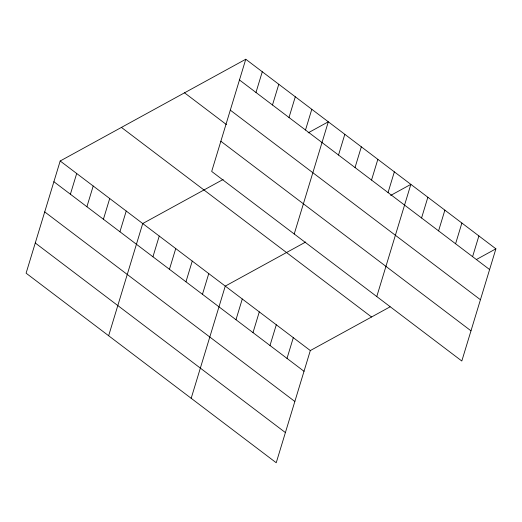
<?xml version="1.0" encoding="UTF-8"?>
<svg xmlns="http://www.w3.org/2000/svg" width="522" height="522" viewBox="0 0 522 522"><rect width="100%" height="100%" fill="white"/><g stroke="black" fill="none" stroke-linecap="round" stroke-linejoin="round"><path stroke-width="0.78" d="M245.771 59.247L211.684 171.438L461.813 361.009L495.9 248.824L245.771 59.247L60.187 160.991L26.1 273.176L276.229 462.753L310.316 350.562L390.078 306.838M70.398 194.223L76.695 173.5M86.906 206.738L93.203 186.015M103.415 219.247L109.711 198.523M119.923 231.761L126.22 211.038M108.641 335.737L142.728 223.547L223.175 179.444M152.939 256.785L159.236 236.061M169.448 269.3L175.744 248.57M185.956 281.808L192.253 261.085M255.982 92.479L262.279 71.755M202.464 294.323L208.761 273.6M272.491 104.994L278.787 84.27M191.183 398.299L225.269 286.108L305.716 242.006M288.999 117.509L295.295 96.779M235.983 319.725L242.28 299.002M305.507 130.017L311.804 109.294M252.994 332.618L259.29 311.888M294.225 233.993L328.312 121.802L308.13 132.869M269.998 345.505L276.295 324.782M338.524 155.041L344.82 134.317M287.009 358.399L293.305 337.675M355.032 167.555L361.328 146.832M371.54 180.064L377.837 159.34M388.048 192.579L394.345 171.855M376.773 296.555L410.853 184.364L390.671 195.43M421.567 217.981L427.864 197.257M438.578 230.874L444.874 210.151M455.589 243.761L461.885 223.038M472.593 256.654L478.889 235.931M476.416 259.506L495.9 248.824M239.474 79.97L489.603 269.548M230.306 110.155L480.436 299.732M184.527 92.818L226.437 124.582M220.858 141.253L470.988 330.831M121.43 127.414L371.56 316.991M60.187 160.991L310.316 350.562M53.89 181.715L304.019 371.292M44.716 211.899L294.845 401.477M35.268 242.998L285.397 432.575"/></g></svg>
